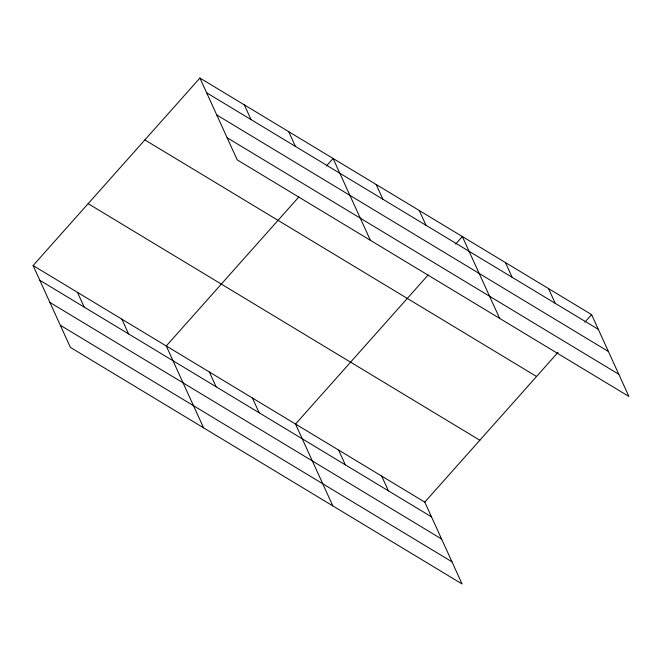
<?xml version="1.0" encoding="UTF-8"?>
<svg xmlns="http://www.w3.org/2000/svg" width="662" height="662" viewBox="0 0 662 662"><rect width="100%" height="100%" fill="white"/><g stroke="black" fill="none" stroke-linecap="round" stroke-linejoin="round"><path stroke-width="0.99" d="M33.1 265.545L424.781 502.119L462.076 583.967L70.395 347.393L33.1 265.545L199.924 78.033L591.605 314.607L628.9 396.455L237.219 159.881L199.924 78.033M298.852 196.953L166.27 345.978L203.573 427.826M326.383 166.013L333.094 158.475L370.389 240.314M428.107 275.028L295.525 424.052L332.829 505.892M455.63 244.088L462.349 236.541L499.644 318.381M424.781 502.119L558.033 352.341M584.885 322.154L591.605 314.607M206.643 92.788L598.324 329.362M216.731 114.931L608.411 351.505M227.132 137.737L618.813 374.311M144.87 139.914L536.551 376.488M88.154 203.664L479.834 440.238M39.828 280.299L431.508 516.873M49.915 302.443L441.595 539.017M60.308 325.249L451.989 561.823M548.517 288.591L555.244 303.345M505.429 262.566L512.156 277.32M419.261 210.516L425.989 225.27M376.173 184.491L382.901 199.245M288.698 131.655L295.426 146.418M244.311 104.844L251.039 119.599M381.693 476.094L388.42 490.848M338.613 450.077L345.332 464.832M252.445 398.028L259.165 412.782M209.358 372.003L216.077 386.757M121.882 319.167L128.602 333.921M77.487 292.356L84.215 307.11"/></g></svg>
